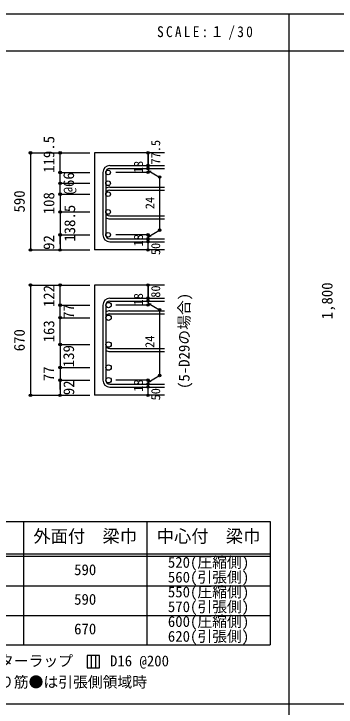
# Model space of a CAD drawing. Units: millimetres at full size, sheet at 1:30; details may follow other scales. Extents: x -5973 to 5954, y -4195 to 4201.
# Drawn here: x -2797 to -837, y -15 to 4201 of the extents above; entities that cross this region are included whole.
import ezdxf
from ezdxf.enums import TextEntityAlignment as Align

# ---------------------------------------------------------------- set-up
doc = ezdxf.new("R2010")
doc.units = ezdxf.units.MM
doc.header["$LTSCALE"] = 30
doc.header["$PDMODE"] = 32
doc.header["$PDSIZE"] = 15
for name, color, linetype in [('0-1_躯体線', 2, 'Continuous'), ('0-5_基礎梁筋', 7, 'Continuous'), ('0-6_スタラップ筋', 7, 'Continuous'), ('0-7_文字', 4, 'Continuous'), ('0-D_寸法', 4, 'Continuous'), ('6-7_文字', 7, 'Continuous'), ('6-E_枠', 7, 'Continuous'), ('F-0_枠', 6, 'Continuous')]:
    doc.layers.add(name, color=color, linetype=linetype)
doc.styles.add('ＭＳ ゴシック', font='')
doc.styles.get('ＭＳ ゴシック').set_extended_font_data('MS Gothic')

msp = doc.modelspace()

# ---------------------------------------------------------------- linework, layer by layer
at = {"layer": '0-1_躯体線'}
for p, q in [((-1880.8, 3356.03), (-2305.8, 3356.03)), ((-2305.8, 3356.03), (-2305.8, 2765.03)), ((-1880.8, 2765.03), (-2305.8, 2765.03)), ((-1880.8, 2551.76), (-2305.8, 2551.76)), ((-2305.8, 2551.76), (-2305.8, 1881.26)), ((-1880.8, 1881.26), (-2305.8, 1881.26))]:
    msp.add_line(p, q, dxfattribs=at)
at = {"layer": '0-5_基礎梁筋', "color": 3}
for centre, radius in [((-2223.8, 3236.83), 14), ((-2223.8, 3170.83), 14), ((-2223.8, 3104.83), 14), ((-2223.8, 2996.53), 14), ((-2223.8, 2857.03), 14), ((-2221.3, 2430.06), 16.5), ((-2221.3, 2353.06), 16.5), ((-2221.3, 2189.76), 16.5), ((-2221.3, 2050.26), 16.5), ((-2221.3, 1973.26), 16.5)]:
    msp.add_circle(centre, radius, dxfattribs=at)
at = {"layer": '0-6_スタラップ筋'}
for p, q in [((-2213.8, 3278.83), (-1880.8, 3278.83)), ((-2213.8, 3260.83), (-1880.8, 3260.83)), ((-2255.8, 3236.83), (-2255.8, 2857.03)), ((-2237.8, 3236.83), (-2237.8, 2857.03)), ((-2213.8, 3146.83), (-1880.8, 3146.83)), ((-2213.8, 3128.83), (-1880.8, 3128.83)), ((-2213.8, 2972.53), (-1880.8, 2972.53)), ((-2213.8, 2954.53), (-1880.8, 2954.53)), ((-2213.8, 2833.03), (-1880.8, 2833.03)), ((-2213.8, 2815.03), (-1880.8, 2815.03)), ((-2213.8, 2472.06), (-1880.8, 2472.06)), ((-2213.8, 2454.06), (-1880.8, 2454.06)), ((-2255.8, 2430.06), (-2255.8, 1973.26)), ((-2237.8, 2430.06), (-2237.8, 1973.26)), ((-2213.8, 2395.06), (-1880.8, 2395.06)), ((-2213.8, 2377.06), (-1880.8, 2377.06)), ((-2213.8, 2165.76), (-1880.8, 2165.76)), ((-2213.8, 2147.76), (-1880.8, 2147.76)), ((-2213.8, 1949.26), (-1880.8, 1949.26)), ((-2213.8, 1931.26), (-1880.8, 1931.26))]:
    msp.add_line(p, q, dxfattribs=at)
for centre, radius, start, end in [((-2213.8, 3236.83), 42, 90, 180), ((-2213.8, 3236.83), 24, 90, 180), ((-2213.8, 3104.83), 42, 90, 124.8499), ((-2213.8, 3104.83), 24, 90, 180), ((-2213.8, 2996.53), 24, 180, 270), ((-2213.8, 2996.53), 42, 235.1501, 270), ((-2213.8, 2857.03), 42, 180, 270), ((-2213.8, 2857.03), 24, 180, 270), ((-2213.8, 2430.06), 42, 90, 180), ((-2213.8, 2430.06), 24, 90, 180), ((-2213.8, 2353.06), 42, 90, 124.8499), ((-2213.8, 2353.06), 24, 90, 180), ((-2213.8, 2189.76), 24, 180, 270), ((-2213.8, 2189.76), 42, 235.1501, 270), ((-2213.8, 1973.26), 42, 180, 270), ((-2213.8, 1973.26), 24, 180, 270)]:
    msp.add_arc(centre, radius, start, end, dxfattribs=at)
at = {"layer": '0-D_寸法'}
for p, q in [((-2695.8, 3356.03), (-2515.8, 3356.03)), ((-2695.8, 3356.03), (-2515.8, 3356.03)), ((-2695.8, 3356.03), (-2695.8, 2765.03)), ((-2515.8, 3356.03), (-2335.8, 3356.03)), ((-2515.8, 3356.03), (-2335.8, 3356.03)), ((-2515.8, 3104.83), (-2515.8, 3356.03)), ((-1980.8, 3278.83), (-1980.8, 3356.03)), ((-1980.8, 3356.03), (-1980.8, 3278.83)), ((-1980.8, 3260.83), (-1980.8, 3278.83)), ((-1980.8, 3260.83), (-1980.8, 3236.83)), ((-1980.8, 3248.83), (-1910.74, 3208.39)), ((-1980.8, 3248.83), (-1961.48, 3243.66)), ((-2515.8, 3236.83), (-2335.8, 3236.83)), ((-2515.8, 3236.83), (-2335.8, 3236.83)), ((-1980.8, 3236.83), (-2176.89, 3236.83)), ((-1910.74, 3208.39), (-1910.74, 2885.48)), ((-2515.8, 3170.83), (-2335.8, 3170.83)), ((-2515.8, 3170.83), (-2335.8, 3170.83)), ((-2515.8, 3104.83), (-2335.8, 3104.83)), ((-2515.8, 3104.83), (-2335.8, 3104.83)), ((-2515.8, 3104.83), (-2515.8, 2765.03)), ((-2515.8, 2996.53), (-2335.8, 2996.53)), ((-1980.8, 2845.03), (-1910.74, 2885.48)), ((-2515.8, 2857.03), (-2335.8, 2857.03)), ((-2515.8, 2801.07), (-2515.8, 2857.03)), ((-1980.8, 2857.03), (-2176.89, 2857.03)), ((-1980.8, 2833.03), (-1980.8, 2857.03)), ((-1980.8, 2845.03), (-1961.48, 2850.21)), ((-1980.8, 2815.03), (-1980.8, 2833.03)), ((-1980.8, 2765.03), (-1980.8, 2815.03)), ((-2695.8, 2765.03), (-2515.8, 2765.03)), ((-2515.8, 2765.03), (-2335.8, 2765.03)), ((-2695.8, 2551.76), (-2515.8, 2551.76)), ((-2695.8, 2551.76), (-2515.8, 2551.76)), ((-2695.8, 2551.76), (-2695.8, 1881.26)), ((-2515.8, 2189.76), (-2515.8, 2551.76)), ((-2515.8, 2551.76), (-2335.8, 2551.76)), ((-2515.8, 2551.76), (-2335.8, 2551.76)), ((-1980.8, 2472.06), (-1980.8, 2551.76)), ((-1980.8, 2551.76), (-1980.8, 2472.06)), ((-1980.8, 2454.06), (-1980.8, 2472.06)), ((-1980.8, 2454.06), (-1980.8, 2430.06)), ((-2515.8, 2430.06), (-2335.8, 2430.06)), ((-2515.8, 2430.06), (-2335.8, 2430.06)), ((-1980.8, 2430.06), (-2176.89, 2430.06)), ((-1980.8, 2442.06), (-1910.74, 2401.62)), ((-1980.8, 2442.06), (-1961.48, 2436.89)), ((-1910.74, 2401.62), (-1910.74, 2001.71)), ((-2515.8, 2353.06), (-2335.8, 2353.06)), ((-2515.8, 2353.06), (-2335.8, 2353.06)), ((-2515.8, 2189.76), (-2335.8, 2189.76)), ((-2515.8, 2189.76), (-2335.8, 2189.76)), ((-2515.8, 2189.76), (-2515.8, 1881.26)), ((-2515.8, 2050.26), (-2335.8, 2050.26)), ((-1980.8, 1961.26), (-1910.74, 2001.71)), ((-2515.8, 1973.26), (-2335.8, 1973.26)), ((-2515.8, 1917.3), (-2515.8, 1973.26)), ((-1980.8, 1973.26), (-2176.89, 1973.26)), ((-1980.8, 1949.26), (-1980.8, 1973.26)), ((-1980.8, 1961.26), (-1961.48, 1966.44)), ((-1980.8, 1931.26), (-1980.8, 1949.26)), ((-1980.8, 1881.26), (-1980.8, 1931.26)), ((-2695.8, 1881.26), (-2515.8, 1881.26)), ((-2515.8, 1881.26), (-2335.8, 1881.26))]:
    msp.add_line(p, q, dxfattribs=at)
for centre, radius in [((-2695.8, 3356.03), 8), ((-2695.8, 3356.03), 7.2), ((-2695.8, 3356.03), 6.4), ((-2695.8, 3356.03), 5.6), ((-2695.8, 3356.03), 4.8), ((-2695.8, 3356.03), 4), ((-2695.8, 3356.03), 3.2), ((-2695.8, 3356.03), 2.4), ((-2695.8, 3356.03), 1.6), ((-2695.8, 3356.03), 0.8), ((-2515.8, 3356.03), 8), ((-2515.8, 3356.03), 7.2), ((-2515.8, 3356.03), 6.4), ((-2515.8, 3356.03), 5.6), ((-2515.8, 3356.03), 4.8), ((-2515.8, 3356.03), 4), ((-2515.8, 3356.03), 3.2), ((-2515.8, 3356.03), 2.4), ((-2515.8, 3356.03), 1.6), ((-2515.8, 3356.03), 0.8), ((-1980.8, 3356.03), 4), ((-1980.8, 3356.03), 3.6), ((-1980.8, 3356.03), 3.2), ((-1980.8, 3356.03), 2.8), ((-1980.8, 3356.03), 2.4), ((-1980.8, 3356.03), 2), ((-1980.8, 3356.03), 1.6), ((-1980.8, 3356.03), 1.2), ((-1980.8, 3356.03), 0.8), ((-1980.8, 3356.03), 0.4), ((-1980.8, 3278.83), 4), ((-1980.8, 3260.83), 4), ((-1980.8, 3278.83), 3.6), ((-1980.8, 3260.83), 3.6), ((-1980.8, 3278.83), 3.2), ((-1980.8, 3260.83), 3.2), ((-1980.8, 3278.83), 2.8), ((-1980.8, 3260.83), 2.8), ((-1980.8, 3278.83), 2.4), ((-1980.8, 3260.83), 2.4), ((-1980.8, 3278.83), 2), ((-1980.8, 3260.83), 2), ((-1980.8, 3278.83), 1.6), ((-1980.8, 3260.83), 1.6), ((-1980.8, 3278.83), 1.2), ((-1980.8, 3260.83), 1.2), ((-1980.8, 3278.83), 0.8), ((-1980.8, 3260.83), 0.8), ((-1980.8, 3278.83), 0.4), ((-1980.8, 3260.83), 0.4), ((-2515.8, 3236.83), 8), ((-2515.8, 3236.83), 7.2), ((-2515.8, 3236.83), 6.4), ((-2515.8, 3236.83), 5.6), ((-2515.8, 3236.83), 4.8), ((-2515.8, 3236.83), 4), ((-2515.8, 3236.83), 3.2), ((-2515.8, 3236.83), 2.4), ((-2515.8, 3236.83), 1.6), ((-2515.8, 3236.83), 0.8), ((-1980.8, 3236.83), 4), ((-1980.8, 3236.83), 3.6), ((-1980.8, 3236.83), 3.2), ((-1980.8, 3236.83), 2.8), ((-1980.8, 3236.83), 2.4), ((-1980.8, 3236.83), 2), ((-1980.8, 3236.83), 1.6), ((-1980.8, 3236.83), 1.2), ((-1980.8, 3236.83), 0.8), ((-1980.8, 3236.83), 0.4), ((-1910.74, 3208.39), 4), ((-1910.74, 3208.39), 3.6), ((-1910.74, 3208.39), 3.2), ((-1910.74, 3208.39), 2.8), ((-1910.74, 3208.39), 2.4), ((-1910.74, 3208.39), 2), ((-1910.74, 3208.39), 1.6), ((-1910.74, 3208.39), 1.2), ((-1910.74, 3208.39), 0.8), ((-1910.74, 3208.39), 0.4), ((-2515.8, 3170.83), 8), ((-2515.8, 3170.83), 7.2), ((-2515.8, 3170.83), 6.4), ((-2515.8, 3170.83), 5.6), ((-2515.8, 3170.83), 4.8), ((-2515.8, 3170.83), 4), ((-2515.8, 3170.83), 3.2), ((-2515.8, 3170.83), 2.4), ((-2515.8, 3170.83), 1.6), ((-2515.8, 3170.83), 0.8), ((-2515.8, 3104.83), 8), ((-2515.8, 3104.83), 7.2), ((-2515.8, 3104.83), 6.4), ((-2515.8, 3104.83), 5.6), ((-2515.8, 3104.83), 4.8), ((-2515.8, 3104.83), 4), ((-2515.8, 3104.83), 3.2), ((-2515.8, 3104.83), 2.4), ((-2515.8, 3104.83), 1.6), ((-2515.8, 3104.83), 0.8), ((-2515.8, 2996.53), 8), ((-2515.8, 2996.53), 7.2), ((-2515.8, 2996.53), 6.4), ((-2515.8, 2996.53), 5.6), ((-2515.8, 2996.53), 4.8), ((-2515.8, 2996.53), 4), ((-2515.8, 2996.53), 3.2), ((-2515.8, 2996.53), 2.4), ((-2515.8, 2996.53), 1.6), ((-2515.8, 2996.53), 0.8), ((-1910.74, 2885.48), 4), ((-1910.74, 2885.48), 3.6), ((-1910.74, 2885.48), 3.2), ((-1910.74, 2885.48), 2.8), ((-1910.74, 2885.48), 2.4), ((-1910.74, 2885.48), 2), ((-1910.74, 2885.48), 1.6), ((-1910.74, 2885.48), 1.2), ((-1910.74, 2885.48), 0.8), ((-1910.74, 2885.48), 0.4), ((-2515.8, 2857.03), 8), ((-2515.8, 2857.03), 7.2), ((-2515.8, 2857.03), 6.4), ((-2515.8, 2857.03), 5.6), ((-2515.8, 2857.03), 4.8), ((-2515.8, 2857.03), 4), ((-2515.8, 2857.03), 3.2), ((-2515.8, 2857.03), 2.4), ((-2515.8, 2857.03), 1.6), ((-2515.8, 2857.03), 0.8), ((-1980.8, 2857.03), 4), ((-1980.8, 2833.03), 4), ((-1980.8, 2857.03), 3.6), ((-1980.8, 2833.03), 3.6), ((-1980.8, 2857.03), 3.2), ((-1980.8, 2833.03), 3.2), ((-1980.8, 2857.03), 2.8), ((-1980.8, 2833.03), 2.8), ((-1980.8, 2857.03), 2.4), ((-1980.8, 2833.03), 2.4), ((-1980.8, 2857.03), 2), ((-1980.8, 2833.03), 2), ((-1980.8, 2857.03), 1.6), ((-1980.8, 2833.03), 1.6), ((-1980.8, 2857.03), 1.2), ((-1980.8, 2833.03), 1.2), ((-1980.8, 2857.03), 0.8), ((-1980.8, 2833.03), 0.8), ((-1980.8, 2857.03), 0.4), ((-1980.8, 2833.03), 0.4), ((-1980.8, 2815.03), 4), ((-1980.8, 2815.03), 3.6), ((-1980.8, 2815.03), 3.2), ((-1980.8, 2815.03), 2.8), ((-1980.8, 2815.03), 2.4), ((-1980.8, 2815.03), 2), ((-1980.8, 2815.03), 1.6), ((-1980.8, 2815.03), 1.2), ((-1980.8, 2815.03), 0.8), ((-1980.8, 2815.03), 0.4), ((-2695.8, 2765.03), 7.2), ((-2695.8, 2765.03), 6.4), ((-2695.8, 2765.03), 5.6), ((-2695.8, 2765.03), 4.8), ((-2695.8, 2765.03), 4), ((-2695.8, 2765.03), 3.2), ((-2695.8, 2765.03), 2.4), ((-2695.8, 2765.03), 1.6), ((-2695.8, 2765.03), 0.8), ((-2515.8, 2765.03), 7.2), ((-2515.8, 2765.03), 6.4), ((-2515.8, 2765.03), 5.6), ((-2515.8, 2765.03), 4.8), ((-2515.8, 2765.03), 4), ((-2515.8, 2765.03), 3.2), ((-2515.8, 2765.03), 2.4), ((-2515.8, 2765.03), 1.6), ((-2515.8, 2765.03), 0.8), ((-1980.8, 2765.03), 4), ((-1980.8, 2765.03), 3.6), ((-1980.8, 2765.03), 3.2), ((-1980.8, 2765.03), 2.8), ((-1980.8, 2765.03), 2.4), ((-1980.8, 2765.03), 2), ((-1980.8, 2765.03), 1.6), ((-1980.8, 2765.03), 1.2), ((-1980.8, 2765.03), 0.8), ((-1980.8, 2765.03), 0.4), ((-2695.8, 2551.76), 8), ((-2695.8, 2551.76), 7.2), ((-2695.8, 2551.76), 6.4), ((-2695.8, 2551.76), 5.6), ((-2695.8, 2551.76), 4.8), ((-2695.8, 2551.76), 4), ((-2695.8, 2551.76), 3.2), ((-2695.8, 2551.76), 2.4), ((-2695.8, 2551.76), 1.6), ((-2695.8, 2551.76), 0.8), ((-2515.8, 2551.76), 8), ((-2515.8, 2551.76), 7.2), ((-2515.8, 2551.76), 6.4), ((-2515.8, 2551.76), 5.6), ((-2515.8, 2551.76), 4.8), ((-2515.8, 2551.76), 4), ((-2515.8, 2551.76), 3.2), ((-2515.8, 2551.76), 2.4), ((-2515.8, 2551.76), 1.6), ((-2515.8, 2551.76), 0.8), ((-1980.8, 2551.76), 4), ((-1980.8, 2551.76), 3.6), ((-1980.8, 2551.76), 3.2), ((-1980.8, 2551.76), 2.8), ((-1980.8, 2551.76), 2.4), ((-1980.8, 2551.76), 2), ((-1980.8, 2551.76), 1.6), ((-1980.8, 2551.76), 1.2), ((-1980.8, 2551.76), 0.8), ((-1980.8, 2551.76), 0.4), ((-1980.8, 2472.06), 4), ((-1980.8, 2454.06), 4), ((-1980.8, 2472.06), 3.6), ((-1980.8, 2454.06), 3.6), ((-1980.8, 2472.06), 3.2), ((-1980.8, 2454.06), 3.2), ((-1980.8, 2472.06), 2.8), ((-1980.8, 2454.06), 2.8), ((-1980.8, 2472.06), 2.4), ((-1980.8, 2454.06), 2.4), ((-1980.8, 2472.06), 2), ((-1980.8, 2454.06), 2), ((-1980.8, 2472.06), 1.6), ((-1980.8, 2454.06), 1.6), ((-1980.8, 2472.06), 1.2), ((-1980.8, 2454.06), 1.2), ((-1980.8, 2472.06), 0.8), ((-1980.8, 2454.06), 0.8), ((-1980.8, 2472.06), 0.4), ((-1980.8, 2454.06), 0.4), ((-2515.8, 2430.06), 8), ((-2515.8, 2430.06), 7.2), ((-2515.8, 2430.06), 6.4), ((-2515.8, 2430.06), 5.6), ((-2515.8, 2430.06), 4.8), ((-2515.8, 2430.06), 4), ((-2515.8, 2430.06), 3.2), ((-2515.8, 2430.06), 2.4), ((-2515.8, 2430.06), 1.6), ((-2515.8, 2430.06), 0.8), ((-1980.8, 2430.06), 4), ((-1980.8, 2430.06), 3.6), ((-1980.8, 2430.06), 3.2), ((-1980.8, 2430.06), 2.8), ((-1980.8, 2430.06), 2.4), ((-1980.8, 2430.06), 2), ((-1980.8, 2430.06), 1.6), ((-1980.8, 2430.06), 1.2), ((-1980.8, 2430.06), 0.8), ((-1980.8, 2430.06), 0.4), ((-1910.74, 2401.62), 4), ((-1910.74, 2401.62), 3.6), ((-1910.74, 2401.62), 3.2), ((-1910.74, 2401.62), 2.8), ((-1910.74, 2401.62), 2.4), ((-1910.74, 2401.62), 2), ((-1910.74, 2401.62), 1.6), ((-1910.74, 2401.62), 1.2), ((-1910.74, 2401.62), 0.8), ((-1910.74, 2401.62), 0.4), ((-2515.8, 2353.06), 8), ((-2515.8, 2353.06), 7.2), ((-2515.8, 2353.06), 6.4), ((-2515.8, 2353.06), 5.6), ((-2515.8, 2353.06), 4.8), ((-2515.8, 2353.06), 4), ((-2515.8, 2353.06), 3.2), ((-2515.8, 2353.06), 2.4), ((-2515.8, 2353.06), 1.6), ((-2515.8, 2353.06), 0.8), ((-2515.8, 2189.76), 8), ((-2515.8, 2189.76), 7.2), ((-2515.8, 2189.76), 6.4), ((-2515.8, 2189.76), 5.6), ((-2515.8, 2189.76), 4.8), ((-2515.8, 2189.76), 4), ((-2515.8, 2189.76), 3.2), ((-2515.8, 2189.76), 2.4), ((-2515.8, 2189.76), 1.6), ((-2515.8, 2189.76), 0.8), ((-2515.8, 2050.26), 8), ((-2515.8, 2050.26), 7.2), ((-2515.8, 2050.26), 6.4), ((-2515.8, 2050.26), 5.6), ((-2515.8, 2050.26), 4.8), ((-2515.8, 2050.26), 4), ((-2515.8, 2050.26), 3.2), ((-2515.8, 2050.26), 2.4), ((-2515.8, 2050.26), 1.6), ((-2515.8, 2050.26), 0.8), ((-1910.74, 2001.71), 4), ((-1910.74, 2001.71), 3.6), ((-1910.74, 2001.71), 3.2), ((-1910.74, 2001.71), 2.8), ((-1910.74, 2001.71), 2.4), ((-1910.74, 2001.71), 2), ((-1910.74, 2001.71), 1.6), ((-1910.74, 2001.71), 1.2), ((-1910.74, 2001.71), 0.8), ((-1910.74, 2001.71), 0.4), ((-2515.8, 1973.26), 8), ((-2515.8, 1973.26), 7.2), ((-2515.8, 1973.26), 6.4), ((-2515.8, 1973.26), 5.6), ((-2515.8, 1973.26), 4.8), ((-2515.8, 1973.26), 4), ((-2515.8, 1973.26), 3.2), ((-2515.8, 1973.26), 2.4), ((-2515.8, 1973.26), 1.6), ((-2515.8, 1973.26), 0.8), ((-1980.8, 1973.26), 4), ((-1980.8, 1949.26), 4), ((-1980.8, 1973.26), 3.6), ((-1980.8, 1949.26), 3.6), ((-1980.8, 1973.26), 3.2), ((-1980.8, 1949.26), 3.2), ((-1980.8, 1973.26), 2.8), ((-1980.8, 1949.26), 2.8), ((-1980.8, 1973.26), 2.4), ((-1980.8, 1949.26), 2.4), ((-1980.8, 1973.26), 2), ((-1980.8, 1949.26), 2), ((-1980.8, 1973.26), 1.6), ((-1980.8, 1949.26), 1.6), ((-1980.8, 1973.26), 1.2), ((-1980.8, 1949.26), 1.2), ((-1980.8, 1973.26), 0.8), ((-1980.8, 1949.26), 0.8), ((-1980.8, 1973.26), 0.4), ((-1980.8, 1949.26), 0.4), ((-1980.8, 1931.26), 4), ((-1980.8, 1931.26), 3.6), ((-1980.8, 1931.26), 3.2), ((-1980.8, 1931.26), 2.8), ((-1980.8, 1931.26), 2.4), ((-1980.8, 1931.26), 2), ((-1980.8, 1931.26), 1.6), ((-1980.8, 1931.26), 1.2), ((-1980.8, 1931.26), 0.8), ((-1980.8, 1931.26), 0.4), ((-2695.8, 1881.26), 7.2), ((-2695.8, 1881.26), 6.4), ((-2695.8, 1881.26), 5.6), ((-2695.8, 1881.26), 4.8), ((-2695.8, 1881.26), 4), ((-2695.8, 1881.26), 3.2), ((-2695.8, 1881.26), 2.4), ((-2695.8, 1881.26), 1.6), ((-2695.8, 1881.26), 0.8), ((-2515.8, 1881.26), 7.2), ((-2515.8, 1881.26), 6.4), ((-2515.8, 1881.26), 5.6), ((-2515.8, 1881.26), 4.8), ((-2515.8, 1881.26), 4), ((-2515.8, 1881.26), 3.2), ((-2515.8, 1881.26), 2.4), ((-2515.8, 1881.26), 1.6), ((-2515.8, 1881.26), 0.8), ((-1980.8, 1881.26), 4), ((-1980.8, 1881.26), 3.6), ((-1980.8, 1881.26), 3.2), ((-1980.8, 1881.26), 2.8), ((-1980.8, 1881.26), 2.4), ((-1980.8, 1881.26), 2), ((-1980.8, 1881.26), 1.6), ((-1980.8, 1881.26), 1.2), ((-1980.8, 1881.26), 0.8), ((-1980.8, 1881.26), 0.4)]:
    msp.add_circle(centre, radius, dxfattribs=at)
at = {"layer": '0-D_寸法', "color": 7}
for p in [(-2695.8, 3356.03), (-2695.8, 3356.03), (-2515.8, 3356.03), (-1980.8, 3356.03), (-1980.8, 3278.83), (-1980.8, 3260.83), (-2515.8, 3236.83), (-1980.8, 3236.83), (-1910.74, 3208.39), (-2515.8, 3170.83), (-2515.8, 3104.83), (-2515.8, 2996.53), (-2515.8, 2996.53), (-1910.74, 2885.48), (-2515.8, 2857.03), (-2515.8, 2857.03), (-1980.8, 2857.03), (-1980.8, 2857.03), (-1980.8, 2833.03), (-1980.8, 2815.03), (-2695.8, 2765.03), (-2515.8, 2765.03), (-1980.8, 2765.03), (-2695.8, 2551.76), (-2515.8, 2551.76), (-1980.8, 2551.76), (-1980.8, 2472.06), (-1980.8, 2454.06), (-2515.8, 2430.06), (-1980.8, 2430.06), (-1910.74, 2401.62), (-2515.8, 2353.06), (-2515.8, 2189.76), (-2515.8, 2050.26), (-2515.8, 2050.26), (-1910.74, 2001.71), (-2515.8, 1973.26), (-2515.8, 1973.26), (-1980.8, 1973.26), (-1980.8, 1949.26), (-1980.8, 1931.26), (-2695.8, 1881.26), (-2515.8, 1881.26), (-1980.8, 1881.26)]:
    msp.add_point(p, dxfattribs=at)
at = {"layer": '6-7_文字'}
for p, q in [((-2325.87, 297.89), (-2325.87, 222.89)), ((-2300.87, 297.89), (-2300.87, 222.89))]:
    msp.add_line(p, q, dxfattribs=at)
msp.add_lwpolyline([(-2350.87, 222.89), (-2275.87, 222.89), (-2275.87, 297.89), (-2350.87, 297.89)], close=True, dxfattribs=at)
at = {"layer": '6-E_枠', "color": 3}
for p, q in [((-3400.52, 1112.77), (-1238, 1112.77)), ((-1238, 1112.77), (-1238, 362.77)), ((-3400.52, 362.77), (-1238, 362.77))]:
    msp.add_line(p, q, dxfattribs=at)
at = {"layer": '6-E_枠'}
for p, q in [((-2738, 1112.77), (-2738, 362.77)), ((-1988, 1112.77), (-1988, 362.77)), ((-3400.52, 917.77), (-1238, 917.77)), ((-3400.52, 902.77), (-1238, 902.77)), ((-3400.52, 722.77), (-1238, 722.77)), ((-3400.52, 542.77), (-1238, 542.77))]:
    msp.add_line(p, q, dxfattribs=at)
at = {"layer": 'F-0_枠'}
msp.add_line((-5972.88, 4201.15), (5954.1, 4201.15), dxfattribs=at)
at = {"layer": 'F-0_枠', "color": 2}
for p, q in [((-1124.64, 4201.15), (-1124.64, -4195.24)), ((-5972.88, 3976.15), (3723.6, 3976.15)), ((3723.6, 2.95), (-5972.88, 2.95))]:
    msp.add_line(p, q, dxfattribs=at)

# ---------------------------------------------------------------- texts
at = {"layer": '0-7_文字', "color": 7, "style": 'ＭＳ ゴシック'}
msp.add_text('(5-D29の場合)', height=65.98, rotation=90, dxfattribs=at).set_placement((-1708.91, 1919.81), align=Align.BOTTOM_LEFT)
at = {"layer": '0-D_寸法', "style": 'ＭＳ ゴシック'}
for s, height, p in [('119.5', 65.98, (-2530.92, 3234.32)), ('77.5', 54.99, (-1890.8, 3284.83)), ('18', 54.99, (-1995.8, 3232.33)), ('@66', 65.98, (-2410.8, 3103.33)), ('590', 65.98, (-2710.8, 2993.03)), ('108', 65.98, (-2531, 2982)), ('24', 54.99, (-1925.74, 3013.18)), ('138.5', 65.98, (-2404.28, 2815.51)), ('92', 65.98, (-2531.49, 2765.74)), ('18', 54.99, (-1995.8, 2786.53)), ('50', 54.99, (-1890.8, 2734.03)), ('122', 65.98, (-2530.96, 2417.79)), ('80', 54.99, (-1890.76, 2474.74)), ('1,800', 65.98, (-839.6, 2343.53)), ('18', 54.99, (-1995.8, 2428.06)), ('77', 65.98, (-2410.6, 2346.29)), ('163', 65.98, (-2530.95, 2203.13)), ('670', 65.98, (-2710.8, 2149.01)), ('24', 54.99, (-1926.62, 2169.65)), ('139', 65.98, (-2411.18, 2052.3)), ('77', 65.98, (-2532.21, 1967.18)), ('92', 65.98, (-2410.11, 1881.97)), ('18', 54.99, (-1995.8, 1902.76)), ('50', 54.99, (-1890.8, 1850.26))]:
    msp.add_text(s, height=height, rotation=90, dxfattribs=at).set_placement(p, align=Align.BOTTOM_LEFT)
at = {"layer": '6-7_文字', "color": 2, "style": 'ＭＳ ゴシック'}
for s, p in [('外面付\u3000梁巾', (-2678, 962.77)), ('中心付\u3000梁巾', (-1928, 962.77))]:
    msp.add_text(s, height=76.98, dxfattribs=at).set_placement(p, align=Align.BOTTOM_LEFT)
at = {"layer": '6-7_文字', "style": 'ＭＳ ゴシック'}
for s, p in [('520(圧縮側)', (-1860.5, 812.77)), ('590', (-2430.5, 767.77)), ('560(引張側)', (-1860.5, 722.77)), ('550(圧縮側)', (-1860.5, 632.77)), ('590', (-2430.5, 587.77)), ('570(引張側)', (-1860.5, 542.77)), ('600(圧縮側)', (-1860.5, 452.77)), ('670', (-2430.5, 407.77)), ('620(引張側)', (-1860.5, 362.77)), ('※ 基礎梁スターラップ     D16 @200', (-3381.96, 213.19)), ('※ 柱型立上り筋●は引張側領域時', (-3381.96, 84.68))]:
    msp.add_text(s, height=65.98, dxfattribs=at).set_placement(p, align=Align.BOTTOM_LEFT)
at = {"layer": '6-7_文字', "color": 2, "insert": (-1925.98, 4043.65), "char_height": 65.98, "attachment_point": 7, "style": 'ＭＳ ゴシック'}
msp.add_mtext('\\T1.34;\\W0.9;SCALE:１/30', dxfattribs=at)

doc.saveas('drawing.dxf')
